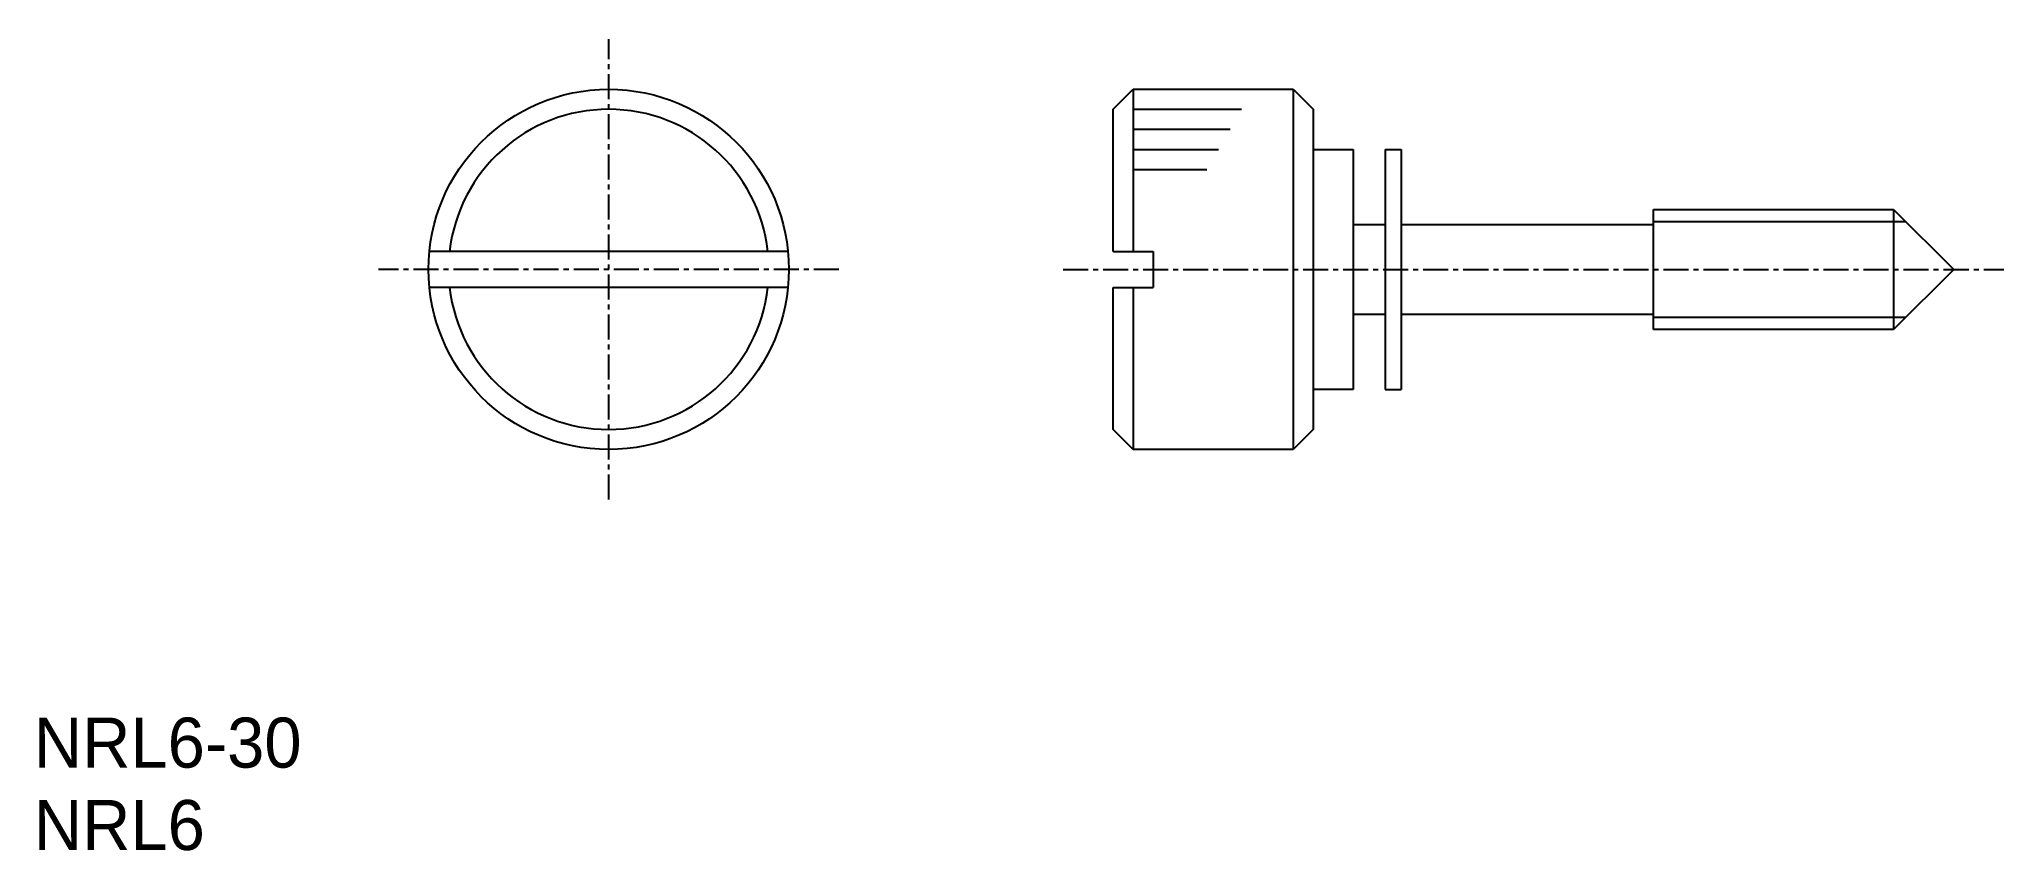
# Model space of a CAD drawing. Extents: x 0.3 to 98.4, y 0 to 40.5.
import ezdxf

# ---------------------------------------------------------------- set-up
doc = ezdxf.new("R2010")
doc.units = 0
doc.linetypes.add('CENTER', pattern=[2, 1.25, -0.25, 0.25, -0.25])
doc.layers.get('0').update_dxf_attribs({"linetype": 'CONTINUOUS'})
doc.layers.add('CENTER', color=1, linetype='CENTER')

msp = doc.modelspace()

# ---------------------------------------------------------------- linework, layer by layer
at = {"color": 7, "linetype": 'CONTINUOUS'}
for p, q in [((53.924, 37.017), (54.924, 38.017)), ((54.924, 38.017), (62.924, 38.017)), ((54.924, 38.017), (54.924, 29.917)), ((62.924, 38.017), (62.924, 20.017)), ((62.924, 38.017), (63.924, 37.017)), ((53.924, 29.917), (53.924, 37.017)), ((54.924, 37.017), (60.347, 37.017)), ((63.924, 37.017), (63.924, 35.017)), ((54.924, 36.017), (59.769, 36.017)), ((54.924, 35.017), (59.192, 35.017)), ((63.924, 35.017), (63.924, 23.017)), ((63.924, 35.017), (65.924, 35.017)), ((65.924, 35.017), (65.924, 23.017)), ((67.524, 35.017), (67.524, 23.017)), ((67.524, 35.017), (68.324, 35.017)), ((68.324, 35.017), (68.324, 23.017)), ((54.924, 34.017), (58.615, 34.017)), ((80.924, 32.017), (92.924, 32.017)), ((80.924, 26.017), (80.924, 32.017)), ((92.924, 32.017), (95.924, 29.017)), ((92.924, 32.017), (92.924, 26.017)), ((65.924, 31.267), (67.524, 31.267)), ((68.324, 31.267), (80.924, 31.267)), ((37.679, 29.917), (19.769, 29.917)), ((53.924, 29.917), (55.924, 29.917)), ((55.924, 29.917), (55.924, 28.117)), ((95.924, 29.017), (92.924, 26.017)), ((37.679, 28.117), (19.769, 28.117)), ((53.924, 21.017), (53.924, 28.117)), ((53.924, 28.117), (55.924, 28.117)), ((54.924, 28.117), (54.924, 20.017)), ((67.524, 26.767), (65.924, 26.767)), ((80.924, 26.767), (68.324, 26.767)), ((92.924, 26.017), (80.924, 26.017)), ((65.924, 23.017), (63.924, 23.017)), ((63.924, 23.017), (63.924, 21.017)), ((67.524, 23.017), (68.324, 23.017)), ((54.924, 20.017), (53.924, 21.017)), ((63.924, 21.017), (62.924, 20.017)), ((62.924, 20.017), (54.924, 20.017))]:
    msp.add_line(p, q, dxfattribs=at)
at = {"color": 3}
for p, q in [((80.924, 31.404), (93.538, 31.404)), ((80.924, 26.631), (93.538, 26.631))]:
    msp.add_line(p, q, dxfattribs=at)
at = {"color": 7, "linetype": 'CONTINUOUS'}
msp.add_circle((28.724, 29.017), 9, dxfattribs=at)
for start, end in [(6.45945, 173.54055), (186.45945, 353.54055)]:
    msp.add_arc((28.724, 29.017), 8, start, end, dxfattribs=at)
at = {"layer": 'CENTER', "color": 1, "linetype": 'CENTER'}
for p, q in [((28.724, 17.517), (28.724, 40.517)), ((40.224, 29.017), (17.224, 29.017)), ((51.424, 29.017), (98.424, 29.017))]:
    msp.add_line(p, q, dxfattribs=at)

# ---------------------------------------------------------------- texts
at = {"color": 7, "linetype": 'CONTINUOUS'}
for s, p in [('NRL6-30', (0, 4.117)), ('NRL6', (0, 0))]:
    msp.add_text(s, height=2.5, dxfattribs=at).set_placement(p)

doc.saveas('drawing.dxf')
